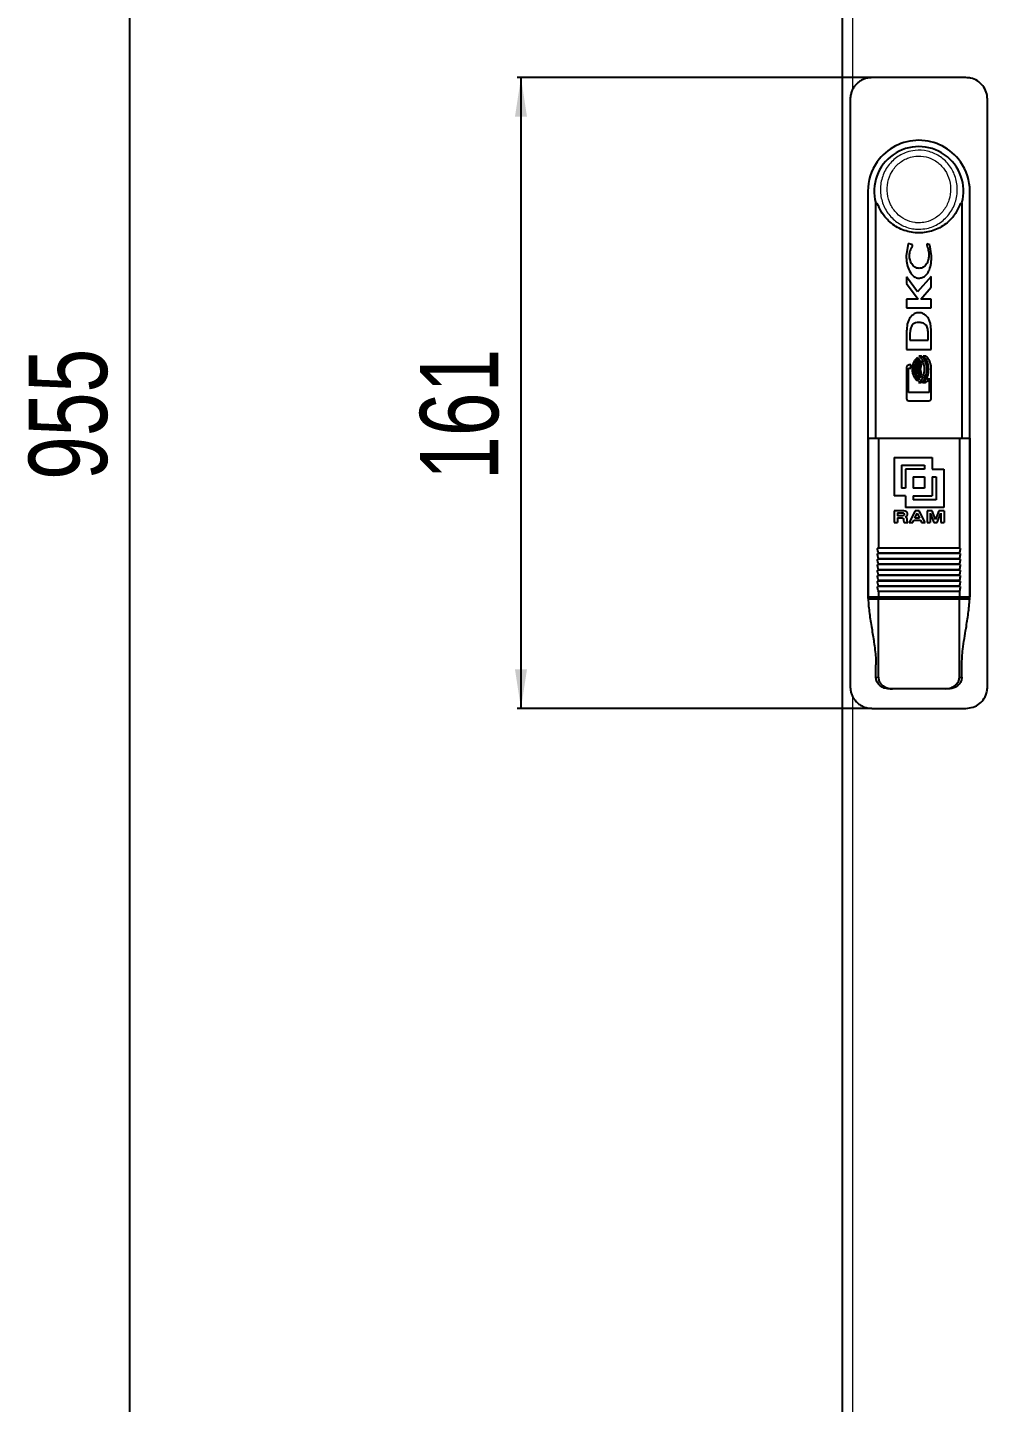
# Model space of a CAD drawing. Header units: millimetres. Extents: x -587 to 1614, y -262 to 1017.
# Drawn here: x -587.2 to -342.3, y 89 to 439.9 of the extents above; entities that cross this region are included whole.
import ezdxf

# ---------------------------------------------------------------- set-up
doc = ezdxf.new("R2010")
doc.units = ezdxf.units.MM
doc.layers.add('FORMAT', color=7, linetype='Continuous')
doc.styles.add('SLDTEXTSTYLE0', font='TXT', dxfattribs={"width": 0.75})
doc.dimstyles.new('SLDDIMSTYLE0', dxfattribs={"dimtxt": 20, "dimasz": 10, "dimexe": 0, "dimexo": 0.0625, "dimgap": 5, "dimtad": 2, "dimdec": 1, "dimrnd": 1e-09, "dimzin": 12, "dimdsep": 46, "dimtxsty": 'SLDTEXTSTYLE0', "dimsah": 1, "dimcen": 0.09, "dimadec": 0, "dimazin": 3, "dimtfac": 1, "dimtofl": 0, "dimtmove": 0, "dimatfit": 3, "dimfxl": 0, "dimfrac": 2, "dimtolj": 1, "dimtzin": 12, "dimarcsym": 0})

# ---------------------------------------------------------------- blocks, each defined once
blk = doc.blocks.new('_D_1')
at = {"layer": 'FORMAT'}
for p, q in [((-379.35, 824.14), (-562.14, 824.14)), ((-561.14, -130.86), (-561.14, 824.14)), ((-379.35, -130.86), (-562.14, -130.86))]:
    blk.add_line(p, q, dxfattribs=at)
for points in [[(-561.14, 824.14), (-562.68, 814.14), (-559.61, 814.14)], [(-561.14, -130.86), (-559.61, -120.86), (-562.68, -120.86)]]:
    blk.add_solid(points, dxfattribs=at)
at = {"layer": 'FORMAT', "insert": (-586.93, 324.47), "char_height": 20, "attachment_point": 1, "rotation": 90, "style": 'SLDTEXTSTYLE0'}
blk.add_mtext('955', dxfattribs=at)
blk = doc.blocks.new('_D_2')
at = {"layer": 'FORMAT'}
for p, q in [((-371.85, 427.14), (-462.34, 427.14)), ((-461.34, 427.14), (-461.34, 266.14)), ((-371.85, 266.14), (-462.34, 266.14))]:
    blk.add_line(p, q, dxfattribs=at)
for points in [[(-461.34, 427.14), (-462.88, 417.14), (-459.8, 417.14)], [(-461.34, 266.14), (-459.8, 276.14), (-462.88, 276.14)]]:
    blk.add_solid(points, dxfattribs=at)
at = {"layer": 'FORMAT', "insert": (-487.12, 324.47), "char_height": 20, "attachment_point": 1, "rotation": 90, "style": 'SLDTEXTSTYLE0'}
blk.add_mtext('161', dxfattribs=at)

msp = doc.modelspace()

# ---------------------------------------------------------------- linework, layer by layer
at = {"color": 7, "linetype": 'Continuous', "lineweight": 25}
for p, q in [((-379.34, -130.86), (-379.34, 824.14)), ((-347.84, 427.14), (-371.84, 427.14)), ((-377.34, 421.64), (-377.34, 271.64)), ((-342.34, 271.64), (-342.34, 421.64)), ((-372.84, 398.14), (-372.84, 295.14)), ((-346.84, 295.14), (-346.84, 398.14)), ((-370.84, 335.14), (-370.84, 395.14)), ((-370.84, 395.14), (-370.84, 395.14)), ((-348.84, 395.14), (-348.84, 335.14)), ((-348.84, 395.14), (-348.84, 395.14)), ((-362.54, 384.81), (-363.06, 381.66)), ((-361.45, 384.44), (-362.54, 384.81)), ((-361.45, 384.15), (-361.45, 384.44)), ((-357.05, 384.42), (-357.85, 384.7)), ((-357.85, 384.7), (-357.85, 384.46)), ((-356.61, 381.63), (-357.05, 384.42)), ((-360.19, 372.47), (-362.98, 376.26)), ((-362.98, 376.26), (-362.98, 374.57)), ((-356.69, 376.35), (-360.19, 372.47)), ((-356.69, 373.62), (-356.69, 376.35)), ((-362.98, 374.57), (-360.03, 370.58)), ((-359.33, 370.58), (-356.69, 373.62)), ((-360.03, 370.58), (-362.98, 370.58)), ((-362.98, 370.58), (-362.98, 368.36)), ((-356.69, 370.58), (-359.33, 370.58)), ((-356.69, 368.36), (-356.69, 370.58)), ((-362.98, 368.36), (-356.69, 368.36)), ((-362.98, 361.95), (-362.98, 357.72)), ((-362.02, 362.62), (-362.11, 361.64)), ((-362.11, 361.64), (-362.11, 360.09)), ((-357.47, 360.09), (-357.47, 361.51)), ((-356.72, 362.78), (-356.89, 364.4)), ((-356.69, 361.78), (-356.72, 362.78)), ((-356.69, 361.76), (-356.69, 361.78)), ((-356.69, 361.74), (-356.69, 361.76)), ((-356.69, 357.72), (-356.69, 361.74)), ((-362.11, 360.09), (-357.47, 360.09)), ((-362.98, 357.72), (-356.69, 357.72)), ((-359.88, 355.49), (-360.11, 355.64)), ((-359.14, 356.01), (-359.81, 356.01)), ((-359.5, 355.09), (-359.74, 355.37)), ((-359.12, 354.28), (-359.35, 354.84)), ((-358.05, 356.01), (-358.74, 356.01)), ((-362.98, 353.14), (-362.98, 345.29)), ((-362.47, 346.75), (-362.47, 353)), ((-362.47, 353), (-361.89, 353)), ((-361.89, 353.79), (-362.32, 353.79)), ((-361.89, 353), (-361.89, 353.79)), ((-359.4, 352.72), (-359.12, 354.28)), ((-359.12, 351.15), (-359.4, 352.72)), ((-359.35, 350.59), (-359.12, 351.15)), ((-356.69, 345.29), (-356.69, 353.14)), ((-360.16, 349.82), (-359.9, 349.96)), ((-359.96, 349.35), (-359.29, 349.35)), ((-359.75, 350.07), (-359.5, 350.35)), ((-358.9, 349.35), (-358.2, 349.35)), ((-357.18, 350.43), (-357.18, 346.75)), ((-357.18, 346.75), (-362.47, 346.75)), ((-362.32, 344.64), (-357.35, 344.64)), ((-372.8, 335.14), (-372.8, 294.64)), ((-372.8, 335.14), (-370.18, 335.14)), ((-370.18, 335.14), (-349.49, 335.14)), ((-370.18, 335.14), (-370.18, 307.14)), ((-349.49, 335.14), (-349.49, 307.14)), ((-349.49, 335.14), (-346.87, 335.14)), ((-346.87, 335.14), (-346.87, 294.64)), ((-366.18, 330.14), (-356.42, 330.14)), ((-366.18, 330.14), (-366.18, 320.38)), ((-356.42, 330.14), (-356.42, 327.21)), ((-364.23, 328.19), (-364.23, 322.33)), ((-364.23, 328.19), (-358.37, 328.19)), ((-363.25, 327.21), (-363.25, 322.33)), ((-358.37, 327.21), (-363.25, 327.21)), ((-358.37, 328.19), (-358.37, 327.21)), ((-356.42, 327.21), (-353.49, 327.21)), ((-353.49, 327.21), (-353.49, 317.45)), ((-361.3, 325.26), (-361.3, 322.33)), ((-361.3, 325.26), (-358.37, 325.26)), ((-358.37, 325.26), (-358.37, 322.33)), ((-356.42, 325.26), (-356.42, 320.38)), ((-356.42, 325.26), (-355.45, 325.26)), ((-355.45, 325.26), (-355.45, 319.4)), ((-363.25, 320.38), (-366.18, 320.38)), ((-363.25, 322.33), (-364.23, 322.33)), ((-363.25, 320.38), (-363.25, 317.45)), ((-358.37, 322.33), (-361.3, 322.33)), ((-361.3, 320.38), (-361.3, 319.4)), ((-361.3, 320.38), (-356.42, 320.38)), ((-355.45, 319.4), (-361.3, 319.4)), ((-364.11, 316.58), (-366.18, 316.58)), ((-366.18, 316.58), (-366.18, 313.61)), ((-365.3, 316.08), (-365.3, 315.28)), ((-365.3, 316.08), (-364.23, 316.08)), ((-353.49, 317.45), (-363.25, 317.45)), ((-360.8, 316.58), (-362.33, 313.61)), ((-360.88, 314.71), (-360.28, 315.98)), ((-359.77, 316.58), (-360.8, 316.58)), ((-360.28, 315.98), (-359.68, 314.71)), ((-358.22, 313.61), (-359.77, 316.58)), ((-356.45, 316.58), (-357.76, 316.58)), ((-357.76, 316.58), (-357.76, 313.61)), ((-356.93, 316), (-356.93, 313.61)), ((-356.93, 316), (-356.05, 313.61)), ((-355.6, 314.32), (-356.45, 316.58)), ((-354.75, 316.58), (-355.6, 314.32)), ((-355.14, 313.61), (-354.26, 316)), ((-353.42, 316.58), (-354.75, 316.58)), ((-354.26, 316), (-354.26, 313.61)), ((-353.42, 316.58), (-353.42, 313.61)), ((-366.18, 313.61), (-365.3, 313.61)), ((-364.27, 315.28), (-365.3, 315.28)), ((-365.3, 314.79), (-365.3, 313.61)), ((-365.3, 314.79), (-364.37, 314.79)), ((-363.74, 314.31), (-363.73, 313.99)), ((-363.6, 313.61), (-362.64, 313.61)), ((-362.81, 314.04), (-362.83, 314.4)), ((-362.81, 314.04), (-362.81, 314.03)), ((-362.64, 313.7), (-362.64, 313.61)), ((-362.33, 313.61), (-361.4, 313.61)), ((-361.4, 313.61), (-361.12, 314.22)), ((-361.12, 314.22), (-359.44, 314.22)), ((-359.68, 314.71), (-360.88, 314.71)), ((-359.44, 314.22), (-359.15, 313.61)), ((-359.15, 313.61), (-358.22, 313.61)), ((-357.76, 313.61), (-356.93, 313.61)), ((-356.05, 313.61), (-355.14, 313.61)), ((-354.26, 313.61), (-353.42, 313.61)), ((-370.44, 307.04), (-370.23, 307.04)), ((-349.44, 307.04), (-370.23, 307.04)), ((-349.44, 305.64), (-370.23, 305.64)), ((-349.44, 307.04), (-349.24, 307.04)), ((-349.44, 305.64), (-349.24, 305.64)), ((-349.44, 304.24), (-370.23, 304.24)), ((-349.44, 302.84), (-370.23, 302.84)), ((-349.44, 304.24), (-349.24, 304.24)), ((-349.44, 302.84), (-349.24, 302.84)), ((-349.44, 301.44), (-370.23, 301.44)), ((-349.44, 300.04), (-370.23, 300.04)), ((-349.44, 298.64), (-370.23, 298.64)), ((-349.44, 301.44), (-349.24, 301.44)), ((-349.44, 300.04), (-349.24, 300.04)), ((-349.44, 298.64), (-349.24, 298.64)), ((-349.44, 297.24), (-370.23, 297.24)), ((-370.18, 295.94), (-370.18, 294.64)), ((-349.49, 295.94), (-349.49, 294.64)), ((-349.44, 297.24), (-349.24, 297.24)), ((-372.8, 294.64), (-370.18, 294.64)), ((-372.8, 294.14), (-370.18, 294.14)), ((-370.84, 294.14), (-370.84, 294.64)), ((-370.18, 294.64), (-349.49, 294.64)), ((-370.18, 274.14), (-370.18, 294.14)), ((-370.18, 294.14), (-349.49, 294.14)), ((-349.49, 294.64), (-346.87, 294.64)), ((-349.49, 274.14), (-349.49, 294.14)), ((-349.49, 294.14), (-346.87, 294.14)), ((-348.84, 294.64), (-348.84, 294.14)), ((-370.8, 274.14), (-370.8, 277.23)), ((-348.88, 274.14), (-348.88, 277.23)), ((-366.57, 271.14), (-367.5, 271.14)), ((-353.11, 271.14), (-366.57, 271.14)), ((-352.18, 271.14), (-353.11, 271.14)), ((-371.84, 266.14), (-347.84, 266.14))]:
    msp.add_line(p, q, dxfattribs=at)
at = {"color": 8, "linetype": 'Continuous', "lineweight": 18}
for p, q in [((-376.74, 821.54), (-376.74, 424.1)), ((-370.18, 307.14), (-349.49, 307.14)), ((-370.8, 274.14), (-370.18, 274.14)), ((-349.49, 274.14), (-348.88, 274.14)), ((-376.74, 269.17), (-376.74, -128.26))]:
    msp.add_line(p, q, dxfattribs=at)
at = {"color": 7, "linetype": 'Continuous', "lineweight": 25}
for centre, radius, start, end in [((-359.84, 398.14), 13, 35.3944, 144.6056), ((-359.84, 398.14), 11.4, 344.7449, 195.2575), ((-359.84, 398.14), 13, 144.6056, 180), ((-359.84, 398.14), 13, 0, 35.3944), ((-359.84, 295.14), 13, 180, 184.4117), ((-359.84, 295.14), 13, 355.5883, 0)]:
    msp.add_arc(centre, radius, start, end, dxfattribs=at)
for points, knots in [([(-371.84, 427.14), (-372.14, 427.12), (-372.76, 427.09), (-373.66, 426.85), (-374.51, 426.48), (-375.28, 425.96), (-375.96, 425.32), (-376.52, 424.58), (-376.95, 423.74), (-377.19, 422.96), (-377.32, 422.25), (-377.33, 421.84), (-377.34, 421.64)], [0, 0, 0, 0, 0.105843, 0.214755, 0.320598, 0.429511, 0.535354, 0.644266, 0.750109, 0.859021, 0.929078, 1, 1, 1, 1]), ([(-342.34, 421.64), (-342.4, 422.26), (-342.52, 423.49), (-343.47, 425.14), (-344.86, 426.39), (-346.41, 427.05), (-347.43, 427.11), (-347.84, 427.14)], [0, 0, 0, 0, 0.21469, 0.42938, 0.644073, 0.858767, 1, 1, 1, 1]), ([(-348.84, 395.14), (-348.91, 394.99), (-349.01, 394.8), (-349.2, 394.86), (-349.25, 394.92), (-349.28, 394.91), (-349.31, 394.88), (-349.39, 394.73), (-349.65, 394.14), (-350.32, 392.63), (-351.99, 390.46), (-354.85, 388.44), (-358.45, 387.39), (-362.26, 387.56), (-365.8, 388.95), (-368.35, 391.19), (-369.68, 393.25), (-370.16, 394.48), (-370.35, 394.85), (-370.38, 394.9), (-370.41, 394.92), (-370.44, 394.91), (-370.52, 394.84), (-370.69, 394.81), (-370.78, 395.02), (-370.84, 395.14)], [0, 0, 0, 0, 0.060692, 0.080559, 0.084233, 0.085855, 0.088471, 0.091889, 0.103809, 0.149034, 0.239401, 0.348151, 0.458941, 0.571184, 0.683835, 0.795847, 0.869755, 0.906685, 0.910125, 0.912835, 0.914679, 0.916548, 0.924403, 0.955953, 1, 1, 1, 1]), ([(-362.24, 381.72), (-362.21, 382.15), (-362.15, 383.03), (-361.68, 383.77), (-361.45, 384.15)], [0, 0, 0, 0, 0.500963, 1, 1, 1, 1]), ([(-357.85, 384.46), (-357.69, 384.02), (-357.35, 383.13), (-357.32, 382.19), (-357.3, 381.72)], [0, 0, 0, 0, 0.500084, 1, 1, 1, 1]), ([(-363.06, 381.66), (-363.04, 381.07), (-362.98, 379.89), (-362.48, 378.18), (-361.74, 376.87), (-360.92, 376.21), (-360.36, 375.99), (-360.07, 375.96), (-359.92, 375.95)], [0, 0, 0, 0, 0.250282, 0.499393, 0.748791, 0.874699, 0.937286, 1, 1, 1, 1]), ([(-359.77, 378.46), (-359.96, 378.47), (-360.33, 378.51), (-360.84, 378.76), (-361.29, 379.12), (-361.76, 379.71), (-362.16, 380.59), (-362.21, 381.34), (-362.24, 381.72)], [0, 0, 0, 0, 0.124416, 0.248357, 0.373982, 0.500169, 0.7494, 1, 1, 1, 1]), ([(-359.92, 375.95), (-359.61, 375.98), (-359, 376.03), (-358.17, 376.5), (-357.56, 377.2), (-357.01, 378.3), (-356.67, 379.8), (-356.63, 381.02), (-356.61, 381.63)], [0, 0, 0, 0, 0.1252623, 0.2501242, 0.3753839, 0.500707, 0.7503222, 1, 1, 1, 1]), ([(-357.3, 381.72), (-357.32, 381.34), (-357.38, 380.59), (-357.78, 379.72), (-358.24, 379.13), (-358.68, 378.76), (-359.2, 378.51), (-359.58, 378.47), (-359.77, 378.46)], [0, 0, 0, 0, 0.249965, 0.497821, 0.623014, 0.748581, 0.874284, 1, 1, 1, 1]), ([(-362.33, 365.49), (-362.46, 365.21), (-362.72, 364.66), (-362.92, 363.46), (-362.96, 362.56), (-362.98, 361.95)], [0, 0, 0, 0, 0.249362, 0.499672, 1, 1, 1, 1]), ([(-356.89, 364.4), (-356.98, 364.7), (-357.16, 365.29), (-357.67, 366.09), (-358.36, 366.72), (-359.22, 367.13), (-360.17, 367.17), (-361.07, 366.86), (-361.8, 366.26), (-362.15, 365.75), (-362.33, 365.49)], [0, 0, 0, 0, 0.125557, 0.25014, 0.375477, 0.500068, 0.624419, 0.749377, 0.874071, 1, 1, 1, 1]), ([(-359.82, 364.64), (-360.1, 364.63), (-360.53, 364.62), (-361.07, 364.44), (-361.42, 364.19), (-361.67, 363.84), (-361.88, 363.31), (-361.97, 362.89), (-362.02, 362.62)], [0, 0, 0, 0, 0.249432, 0.37514, 0.499356, 0.623458, 0.749245, 1, 1, 1, 1]), ([(-357.47, 361.51), (-357.48, 361.88), (-357.5, 362.63), (-357.7, 363.58), (-358.18, 364.19), (-358.85, 364.59), (-359.43, 364.62), (-359.82, 364.64)], [0, 0, 0, 0, 0.248427, 0.497372, 0.622903, 0.74851, 1, 1, 1, 1]), ([(-360.11, 355.64), (-360.24, 355.57), (-360.5, 355.45), (-360.91, 355.04), (-361.26, 354.41), (-361.51, 353.58), (-361.54, 353), (-361.56, 352.72)], [0, 0, 0, 0, 0.1246, 0.248977, 0.500405, 0.749333, 1, 1, 1, 1]), ([(-361.05, 352.72), (-361, 353.24), (-360.92, 354.01), (-360.47, 354.98), (-360.08, 355.32), (-359.88, 355.49)], [0, 0, 0, 0, 0.4989654, 0.749922, 1, 1, 1, 1]), ([(-359.74, 355.37), (-359.91, 355.19), (-360.24, 354.84), (-360.64, 353.93), (-360.7, 353.2), (-360.74, 352.72)], [0, 0, 0, 0, 0.2501927, 0.5001584, 1, 1, 1, 1]), ([(-360.23, 352.72), (-360.21, 353.14), (-360.16, 353.77), (-359.87, 354.57), (-359.62, 354.92), (-359.5, 355.09)], [0, 0, 0, 0, 0.50146, 0.750257, 1, 1, 1, 1]), ([(-359.35, 354.84), (-359.52, 354.51), (-359.85, 353.84), (-359.89, 353.09), (-359.91, 352.72)], [0, 0, 0, 0, 0.498433, 1, 1, 1, 1]), ([(-359.81, 356.01), (-359.68, 355.93), (-359.42, 355.75), (-359.05, 355.25), (-358.58, 354.27), (-358.51, 353.34), (-358.47, 352.72)], [0, 0, 0, 0, 0.1256783, 0.2511395, 0.5015899, 1, 1, 1, 1]), ([(-357.8, 352.72), (-357.84, 353.33), (-357.91, 354.26), (-358.37, 355.25), (-358.75, 355.75), (-359.01, 355.93), (-359.14, 356.01)], [0, 0, 0, 0, 0.496168, 0.747703, 0.874111, 1, 1, 1, 1]), ([(-358.74, 356.01), (-358.61, 355.93), (-358.36, 355.75), (-357.98, 355.25), (-357.52, 354.27), (-357.45, 353.34), (-357.4, 352.72)], [0, 0, 0, 0, 0.125677, 0.251137, 0.501585, 1, 1, 1, 1]), ([(-356.69, 353.14), (-356.72, 353.41), (-356.76, 353.95), (-357.06, 354.73), (-357.38, 355.33), (-357.71, 355.78), (-357.93, 355.93), (-358.05, 356.01)], [0, 0, 0, 0, 0.249822, 0.49931, 0.748741, 0.874879, 1, 1, 1, 1]), ([(-362.32, 353.79), (-362.41, 353.78), (-362.58, 353.76), (-362.8, 353.61), (-362.92, 353.43), (-362.98, 353.26), (-362.98, 353.18), (-362.98, 353.14)], [0, 0, 0, 0, 0.249445, 0.498999, 0.74851, 0.873859, 1, 1, 1, 1]), ([(-361.56, 352.72), (-361.54, 352.44), (-361.52, 351.88), (-361.27, 351.06), (-360.93, 350.43), (-360.54, 350.02), (-360.29, 349.89), (-360.16, 349.82)], [0, 0, 0, 0, 0.248731, 0.497377, 0.750528, 0.875233, 1, 1, 1, 1]), ([(-359.9, 349.96), (-360.09, 350.13), (-360.48, 350.47), (-360.93, 351.43), (-361, 352.2), (-361.05, 352.72)], [0, 0, 0, 0, 0.249575, 0.500842, 1, 1, 1, 1]), ([(-360.74, 352.72), (-360.7, 352.23), (-360.64, 351.51), (-360.25, 350.6), (-359.92, 350.25), (-359.75, 350.07)], [0, 0, 0, 0, 0.499584, 0.749527, 1, 1, 1, 1]), ([(-359.5, 350.35), (-359.62, 350.52), (-359.86, 350.87), (-360.15, 351.67), (-360.2, 352.3), (-360.23, 352.72)], [0, 0, 0, 0, 0.2508953, 0.500775, 1, 1, 1, 1]), ([(-358.47, 352.72), (-358.52, 352.07), (-358.59, 351.1), (-359.11, 350.08), (-359.53, 349.58), (-359.82, 349.43), (-359.96, 349.35)], [0, 0, 0, 0, 0.497146, 0.748374, 0.87465, 1, 1, 1, 1]), ([(-359.91, 352.72), (-359.89, 352.34), (-359.86, 351.59), (-359.52, 350.92), (-359.35, 350.59)], [0, 0, 0, 0, 0.501471, 1, 1, 1, 1]), ([(-359.29, 349.35), (-359.15, 349.43), (-358.86, 349.58), (-358.44, 350.08), (-357.92, 351.1), (-357.85, 352.07), (-357.8, 352.72)], [0, 0, 0, 0, 0.125292, 0.251009, 0.501049, 1, 1, 1, 1]), ([(-357.4, 352.72), (-357.45, 352.07), (-357.53, 351.1), (-358.04, 350.08), (-358.46, 349.58), (-358.75, 349.43), (-358.9, 349.35)], [0, 0, 0, 0, 0.497154, 0.74838, 0.874653, 1, 1, 1, 1]), ([(-358.2, 349.35), (-358.08, 349.41), (-357.86, 349.52), (-357.49, 349.87), (-357.3, 350.21), (-357.18, 350.43)], [0, 0, 0, 0, 0.2481114, 0.4958631, 1, 1, 1, 1]), ([(-362.98, 345.29), (-362.98, 345.25), (-362.98, 345.16), (-362.92, 345), (-362.8, 344.82), (-362.58, 344.67), (-362.41, 344.65), (-362.32, 344.64)], [0, 0, 0, 0, 0.125388, 0.250591, 0.500192, 0.749805, 1, 1, 1, 1]), ([(-357.35, 344.64), (-357.27, 344.65), (-357.1, 344.67), (-356.88, 344.82), (-356.75, 345), (-356.7, 345.16), (-356.7, 345.25), (-356.69, 345.29)], [0, 0, 0, 0, 0.249437, 0.498997, 0.748516, 0.87386, 1, 1, 1, 1]), ([(-364.23, 316.08), (-364.1, 316.08), (-363.92, 316.07), (-363.72, 315.97), (-363.63, 315.88), (-363.59, 315.78), (-363.59, 315.71), (-363.59, 315.68)], [0, 0, 0, 0, 0.464779, 0.639498, 0.766783, 0.894486, 1, 1, 1, 1]), ([(-362.71, 315.74), (-362.72, 315.83), (-362.74, 316), (-362.85, 316.21), (-363.04, 316.38), (-363.46, 316.56), (-363.84, 316.57), (-364.11, 316.58)], [0, 0, 0, 0, 0.149141, 0.264134, 0.378852, 0.560232, 1, 1, 1, 1]), ([(-364.37, 314.79), (-364.26, 314.78), (-364.11, 314.78), (-363.93, 314.72), (-363.84, 314.65), (-363.78, 314.55), (-363.75, 314.43), (-363.74, 314.34), (-363.74, 314.31)], [0, 0, 0, 0, 0.362307, 0.499762, 0.603895, 0.707751, 0.888159, 1, 1, 1, 1]), ([(-363.59, 315.68), (-363.59, 315.64), (-363.6, 315.56), (-363.65, 315.46), (-363.74, 315.38), (-363.95, 315.29), (-364.14, 315.29), (-364.27, 315.28)], [0, 0, 0, 0, 0.144848, 0.259554, 0.374146, 0.548842, 1, 1, 1, 1]), ([(-363.73, 313.99), (-363.72, 313.95), (-363.72, 313.88), (-363.69, 313.76), (-363.65, 313.67), (-363.6, 313.62), (-363.6, 313.61)], [0, 0, 0, 0, 0.2561394, 0.5126978, 0.9190221, 1, 1, 1, 1]), ([(-363.35, 315.05), (-363.24, 315.08), (-363.06, 315.13), (-362.85, 315.3), (-362.74, 315.49), (-362.72, 315.65), (-362.71, 315.73), (-362.71, 315.74)], [0, 0, 0, 0, 0.331473, 0.546481, 0.762526, 0.960277, 1, 1, 1, 1]), ([(-362.83, 314.4), (-362.84, 314.5), (-362.85, 314.66), (-362.96, 314.86), (-363.13, 314.98), (-363.27, 315.02), (-363.35, 315.05)], [0, 0, 0, 0, 0.336422, 0.52346, 0.710673, 1, 1, 1, 1]), ([(-362.64, 313.7), (-362.66, 313.71), (-362.71, 313.74), (-362.77, 313.82), (-362.8, 313.92), (-362.81, 313.99), (-362.81, 314.03)], [0, 0, 0, 0, 0.20263, 0.420406, 0.728008, 1, 1, 1, 1]), ([(-370.18, 305.74), (-370.23, 305.96), (-370.29, 306.28), (-370.38, 306.71), (-370.42, 306.93), (-370.44, 307.04)], [0, 0, 0, 0, 0.499993, 0.749996, 1, 1, 1, 1]), ([(-370.18, 304.34), (-370.23, 304.56), (-370.29, 304.88), (-370.38, 305.31), (-370.42, 305.53), (-370.44, 305.64)], [0, 0, 0, 0, 0.499993, 0.749996, 1, 1, 1, 1]), ([(-370.23, 307.04), (-370.23, 307.04), (-370.21, 307.04), (-370.19, 307.07), (-370.18, 307.1), (-370.18, 307.12), (-370.18, 307.14), (-370.18, 307.14)], [0, 0, 0, 0, 0.295691, 0.568687, 0.759853, 0.951912, 1, 1, 1, 1]), ([(-370.23, 305.64), (-370.23, 305.64), (-370.21, 305.64), (-370.19, 305.67), (-370.18, 305.7), (-370.18, 305.72), (-370.18, 305.74), (-370.18, 305.74)], [0, 0, 0, 0, 0.295691, 0.568687, 0.759853, 0.951912, 1, 1, 1, 1]), ([(-349.49, 305.74), (-351.42, 305.74), (-355.27, 305.74), (-362.19, 305.74), (-367.15, 305.74), (-370.18, 305.74)], [0, 0, 0, 0, 0.280051, 0.560047, 1, 1, 1, 1]), ([(-349.49, 307.14), (-349.49, 307.13), (-349.49, 307.11), (-349.49, 307.08), (-349.48, 307.06), (-349.46, 307.04), (-349.45, 307.04), (-349.44, 307.04)], [0, 0, 0, 0, 0.1717087, 0.3429843, 0.5250053, 0.735802, 1, 1, 1, 1]), ([(-349.24, 307.04), (-349.26, 306.93), (-349.31, 306.66), (-349.4, 306.23), (-349.46, 305.9), (-349.49, 305.74)], [0, 0, 0, 0, 0.249996, 0.624995, 1, 1, 1, 1]), ([(-349.49, 305.74), (-349.49, 305.73), (-349.49, 305.71), (-349.49, 305.68), (-349.48, 305.66), (-349.46, 305.64), (-349.45, 305.64), (-349.44, 305.64)], [0, 0, 0, 0, 0.171709, 0.342984, 0.525005, 0.735802, 1, 1, 1, 1]), ([(-349.24, 305.64), (-349.26, 305.53), (-349.31, 305.26), (-349.4, 304.83), (-349.46, 304.5), (-349.49, 304.34)], [0, 0, 0, 0, 0.249996, 0.624995, 1, 1, 1, 1]), ([(-370.18, 302.94), (-370.23, 303.16), (-370.29, 303.48), (-370.38, 303.91), (-370.42, 304.13), (-370.44, 304.24)], [0, 0, 0, 0, 0.499993, 0.749996, 1, 1, 1, 1]), ([(-370.18, 301.54), (-370.23, 301.76), (-370.29, 302.08), (-370.38, 302.51), (-370.42, 302.73), (-370.44, 302.84)], [0, 0, 0, 0, 0.499993, 0.749996, 1, 1, 1, 1]), ([(-370.23, 304.24), (-370.23, 304.24), (-370.21, 304.24), (-370.19, 304.27), (-370.18, 304.3), (-370.18, 304.32), (-370.18, 304.34), (-370.18, 304.34)], [0, 0, 0, 0, 0.2956914, 0.5686867, 0.7598531, 0.9519121, 1, 1, 1, 1]), ([(-370.23, 302.84), (-370.23, 302.84), (-370.21, 302.84), (-370.19, 302.87), (-370.18, 302.9), (-370.18, 302.92), (-370.18, 302.94), (-370.18, 302.94)], [0, 0, 0, 0, 0.2956914, 0.5686867, 0.7598531, 0.9519121, 1, 1, 1, 1]), ([(-349.49, 304.34), (-351.42, 304.34), (-355.27, 304.34), (-362.19, 304.34), (-367.15, 304.34), (-370.18, 304.34)], [0, 0, 0, 0, 0.280051, 0.560047, 1, 1, 1, 1]), ([(-349.49, 302.94), (-351.42, 302.94), (-355.27, 302.94), (-362.19, 302.94), (-367.15, 302.94), (-370.18, 302.94)], [0, 0, 0, 0, 0.280051, 0.560047, 1, 1, 1, 1]), ([(-349.49, 304.34), (-349.49, 304.33), (-349.49, 304.31), (-349.49, 304.28), (-349.48, 304.26), (-349.46, 304.24), (-349.45, 304.24), (-349.44, 304.24)], [0, 0, 0, 0, 0.1717087, 0.3429843, 0.5250053, 0.735802, 1, 1, 1, 1]), ([(-349.24, 304.24), (-349.26, 304.13), (-349.31, 303.86), (-349.4, 303.43), (-349.46, 303.1), (-349.49, 302.94)], [0, 0, 0, 0, 0.249996, 0.624995, 1, 1, 1, 1]), ([(-349.49, 302.94), (-349.49, 302.93), (-349.49, 302.91), (-349.49, 302.88), (-349.48, 302.86), (-349.46, 302.84), (-349.45, 302.84), (-349.44, 302.84)], [0, 0, 0, 0, 0.171709, 0.342984, 0.525005, 0.735802, 1, 1, 1, 1]), ([(-349.24, 302.84), (-349.26, 302.73), (-349.31, 302.46), (-349.4, 302.03), (-349.46, 301.7), (-349.49, 301.54)], [0, 0, 0, 0, 0.249996, 0.6249953, 1, 1, 1, 1]), ([(-370.18, 300.14), (-370.23, 300.36), (-370.29, 300.68), (-370.38, 301.11), (-370.42, 301.33), (-370.44, 301.44)], [0, 0, 0, 0, 0.4999933, 0.7499958, 1, 1, 1, 1]), ([(-370.18, 298.74), (-370.23, 298.96), (-370.29, 299.28), (-370.38, 299.71), (-370.42, 299.93), (-370.44, 300.04)], [0, 0, 0, 0, 0.499993, 0.749996, 1, 1, 1, 1]), ([(-370.18, 297.34), (-370.23, 297.56), (-370.29, 297.88), (-370.38, 298.31), (-370.42, 298.53), (-370.44, 298.64)], [0, 0, 0, 0, 0.499993, 0.749996, 1, 1, 1, 1]), ([(-370.23, 301.44), (-370.23, 301.44), (-370.21, 301.44), (-370.19, 301.47), (-370.18, 301.5), (-370.18, 301.52), (-370.18, 301.54), (-370.18, 301.54)], [0, 0, 0, 0, 0.295691, 0.568687, 0.759853, 0.951912, 1, 1, 1, 1]), ([(-370.23, 300.04), (-370.23, 300.04), (-370.21, 300.04), (-370.19, 300.07), (-370.18, 300.1), (-370.18, 300.12), (-370.18, 300.14), (-370.18, 300.14)], [0, 0, 0, 0, 0.295691, 0.568687, 0.759853, 0.951912, 1, 1, 1, 1]), ([(-370.23, 298.64), (-370.23, 298.64), (-370.21, 298.64), (-370.19, 298.67), (-370.18, 298.7), (-370.18, 298.72), (-370.18, 298.74), (-370.18, 298.74)], [0, 0, 0, 0, 0.295691, 0.568687, 0.759853, 0.951912, 1, 1, 1, 1]), ([(-349.49, 301.54), (-351.42, 301.54), (-355.27, 301.54), (-362.19, 301.54), (-367.15, 301.54), (-370.18, 301.54)], [0, 0, 0, 0, 0.280051, 0.560047, 1, 1, 1, 1]), ([(-349.49, 300.14), (-351.42, 300.14), (-355.27, 300.14), (-362.19, 300.14), (-367.15, 300.14), (-370.18, 300.14)], [0, 0, 0, 0, 0.2800507, 0.5600468, 1, 1, 1, 1]), ([(-349.49, 298.74), (-351.42, 298.74), (-355.27, 298.74), (-362.19, 298.74), (-367.15, 298.74), (-370.18, 298.74)], [0, 0, 0, 0, 0.280051, 0.560047, 1, 1, 1, 1]), ([(-349.49, 301.54), (-349.49, 301.53), (-349.49, 301.51), (-349.49, 301.48), (-349.48, 301.46), (-349.46, 301.44), (-349.45, 301.44), (-349.44, 301.44)], [0, 0, 0, 0, 0.171709, 0.342984, 0.525005, 0.735802, 1, 1, 1, 1]), ([(-349.24, 301.44), (-349.26, 301.33), (-349.31, 301.06), (-349.4, 300.63), (-349.46, 300.3), (-349.49, 300.14)], [0, 0, 0, 0, 0.249996, 0.624995, 1, 1, 1, 1]), ([(-349.49, 300.14), (-349.49, 300.13), (-349.49, 300.11), (-349.49, 300.08), (-349.48, 300.06), (-349.46, 300.04), (-349.45, 300.04), (-349.44, 300.04)], [0, 0, 0, 0, 0.171709, 0.342984, 0.525005, 0.735802, 1, 1, 1, 1]), ([(-349.24, 300.04), (-349.26, 299.93), (-349.31, 299.66), (-349.4, 299.23), (-349.46, 298.9), (-349.49, 298.74)], [0, 0, 0, 0, 0.249996, 0.624995, 1, 1, 1, 1]), ([(-349.49, 298.74), (-349.49, 298.73), (-349.49, 298.71), (-349.49, 298.68), (-349.48, 298.66), (-349.46, 298.64), (-349.45, 298.64), (-349.44, 298.64)], [0, 0, 0, 0, 0.171709, 0.342984, 0.525005, 0.735802, 1, 1, 1, 1]), ([(-349.24, 298.64), (-349.26, 298.53), (-349.31, 298.26), (-349.4, 297.83), (-349.46, 297.5), (-349.49, 297.34)], [0, 0, 0, 0, 0.249996, 0.624995, 1, 1, 1, 1]), ([(-370.18, 295.94), (-370.23, 296.16), (-370.29, 296.48), (-370.38, 296.91), (-370.42, 297.13), (-370.44, 297.24)], [0, 0, 0, 0, 0.499993, 0.749996, 1, 1, 1, 1]), ([(-370.23, 297.24), (-370.23, 297.24), (-370.21, 297.24), (-370.19, 297.27), (-370.18, 297.3), (-370.18, 297.32), (-370.18, 297.34), (-370.18, 297.34)], [0, 0, 0, 0, 0.295691, 0.568687, 0.759853, 0.951912, 1, 1, 1, 1]), ([(-349.49, 297.34), (-351.42, 297.34), (-355.27, 297.34), (-362.19, 297.34), (-367.15, 297.34), (-370.18, 297.34)], [0, 0, 0, 0, 0.280051, 0.560047, 1, 1, 1, 1]), ([(-349.49, 295.94), (-351.42, 295.94), (-355.27, 295.94), (-362.19, 295.94), (-367.15, 295.94), (-370.18, 295.94)], [0, 0, 0, 0, 0.280051, 0.560047, 1, 1, 1, 1]), ([(-349.49, 297.34), (-349.49, 297.33), (-349.49, 297.31), (-349.49, 297.28), (-349.48, 297.26), (-349.46, 297.24), (-349.45, 297.24), (-349.44, 297.24)], [0, 0, 0, 0, 0.171709, 0.342984, 0.525005, 0.735802, 1, 1, 1, 1]), ([(-349.24, 297.24), (-349.26, 297.13), (-349.31, 296.86), (-349.4, 296.43), (-349.46, 296.1), (-349.49, 295.94)], [0, 0, 0, 0, 0.249996, 0.624995, 1, 1, 1, 1]), ([(-372.8, 294.14), (-372.76, 293.51), (-372.66, 292.25), (-372.44, 290.4), (-372.18, 288.52), (-371.97, 287.23), (-371.87, 286.59)], [0, 0, 0, 0, 0.249645, 0.499697, 0.749684, 1, 1, 1, 1]), ([(-347.81, 286.59), (-347.7, 287.23), (-347.5, 288.51), (-347.23, 290.39), (-347.01, 292.24), (-346.92, 293.51), (-346.87, 294.14)], [0, 0, 0, 0, 0.249412, 0.4992255, 0.7495239, 1, 1, 1, 1]), ([(-371.87, 286.59), (-371.67, 285.42), (-371.28, 283.05), (-370.86, 279.85), (-370.81, 277.85), (-370.8, 277.23)], [0, 0, 0, 0, 0.401015, 0.812371, 1, 1, 1, 1]), ([(-348.88, 277.23), (-348.86, 277.9), (-348.83, 279.25), (-348.6, 281.52), (-348.24, 284), (-347.95, 285.72), (-347.81, 286.59)], [0, 0, 0, 0, 0.200882, 0.40717, 0.701581, 1, 1, 1, 1]), ([(-367.5, 271.14), (-367.9, 271.18), (-368.71, 271.25), (-369.76, 271.86), (-370.49, 272.73), (-370.77, 273.55), (-370.79, 274.01), (-370.8, 274.14)], [0, 0, 0, 0, 0.244194, 0.488981, 0.716656, 0.923156, 1, 1, 1, 1]), ([(-370.18, 274.14), (-370.15, 273.84), (-370.09, 273.25), (-369.62, 272.45), (-368.91, 271.79), (-367.92, 271.29), (-367.09, 271.14), (-366.62, 271.14), (-366.57, 271.14)], [0, 0, 0, 0, 0.169896, 0.33938, 0.519039, 0.726848, 0.970472, 1, 1, 1, 1]), ([(-353.11, 271.14), (-352.6, 271.19), (-351.69, 271.28), (-350.57, 271.91), (-349.84, 272.73), (-349.53, 273.52), (-349.5, 274), (-349.49, 274.14)], [0, 0, 0, 0, 0.292704, 0.526599, 0.722431, 0.919267, 1, 1, 1, 1]), ([(-348.88, 274.14), (-348.91, 273.82), (-348.97, 273.19), (-349.47, 272.34), (-350.21, 271.67), (-351.14, 271.22), (-351.84, 271.17), (-352.18, 271.14)], [0, 0, 0, 0, 0.1918411, 0.383469, 0.5809611, 0.7934617, 1, 1, 1, 1]), ([(-377.34, 271.64), (-377.32, 271.33), (-377.29, 270.72), (-377.05, 269.82), (-376.67, 268.96), (-376.16, 268.19), (-375.52, 267.51), (-374.77, 266.96), (-373.94, 266.53), (-373.16, 266.28), (-372.45, 266.16), (-372.04, 266.15), (-371.84, 266.14)], [0, 0, 0, 0, 0.105841, 0.214751, 0.320592, 0.429503, 0.535345, 0.644257, 0.7501, 0.859012, 0.929074, 1, 1, 1, 1]), ([(-347.84, 266.14), (-347.22, 266.2), (-345.98, 266.32), (-344.33, 267.27), (-343.09, 268.67), (-342.43, 270.21), (-342.36, 271.23), (-342.34, 271.64)], [0, 0, 0, 0, 0.214694, 0.429388, 0.644082, 0.858775, 1, 1, 1, 1])]:
    msp.add_open_spline(points, degree=3, knots=knots, dxfattribs=at)
at = {"color": 8, "linetype": 'Continuous', "lineweight": 18}
for points, knots in [([(-359.84, 388.44), (-360.24, 388.46), (-361.7, 388.51), (-364.17, 389.29), (-366.83, 391.21), (-368.77, 393.95), (-369.76, 397.25), (-369.62, 400.75), (-368.32, 404.02), (-366.02, 406.63), (-363.35, 408.09), (-360.49, 408.71), (-357.58, 408.53), (-354.57, 407.26), (-352.11, 405.06), (-350.46, 402.13), (-349.84, 398.73), (-350.36, 395.25), (-352.01, 392.13), (-354.58, 389.79), (-357.35, 388.6), (-359.15, 388.49), (-359.84, 388.44)], [0, 0, 0, 0, 0.01915, 0.070299, 0.121827, 0.174622, 0.228963, 0.28448, 0.340377, 0.39571, 0.449678, 0.484245, 0.535714, 0.587166, 0.639036, 0.692345, 0.747141, 0.802884, 0.858699, 0.913653, 0.967076, 1, 1, 1, 1]), ([(-359.84, 390.08), (-359.27, 390.11), (-357.79, 390.21), (-355.49, 391.22), (-353.38, 393.2), (-352.02, 395.84), (-351.59, 398.78), (-352.1, 401.64), (-353.46, 404.12), (-355.48, 405.98), (-357.97, 407.06), (-360.38, 407.22), (-362.74, 406.69), (-364.95, 405.45), (-366.84, 403.24), (-367.9, 400.48), (-368.02, 397.53), (-367.21, 394.75), (-365.61, 392.43), (-363.42, 390.8), (-361.37, 390.14), (-360.17, 390.09), (-359.84, 390.08)], [0, 0, 0, 0, 0.032506, 0.085412, 0.140305, 0.196499, 0.252896, 0.308321, 0.361968, 0.413756, 0.464741, 0.515546, 0.549704, 0.603293, 0.658705, 0.7151, 0.771298, 0.826196, 0.879196, 0.930504, 0.981097, 1, 1, 1, 1])]:
    msp.add_open_spline(points, degree=3, knots=knots, dxfattribs=at)

# ---------------------------------------------------------------- dimensions: what is measured, and where the dimension line sits
at = {"layer": 'FORMAT'}
for base, p1, p2, picture, middle in [((-561.14, 824.14), (-379.34, -130.86), (-379.34, 824.14), '_D_1', (-561.14, 346.64)), ((-461.34, 266.14), (-371.84, 427.14), (-371.84, 266.14), '_D_2', (-461.34, 346.64))]:
    dim = msp.add_linear_dim(base=base, p1=p1, p2=p2, angle=90, dimstyle='SLDDIMSTYLE0', dxfattribs=at)
    dim.commit()
    dim.dimension.update_dxf_attribs({"geometry": picture, "text_midpoint": middle, "dimtype": 160})

doc.saveas('drawing.dxf')
